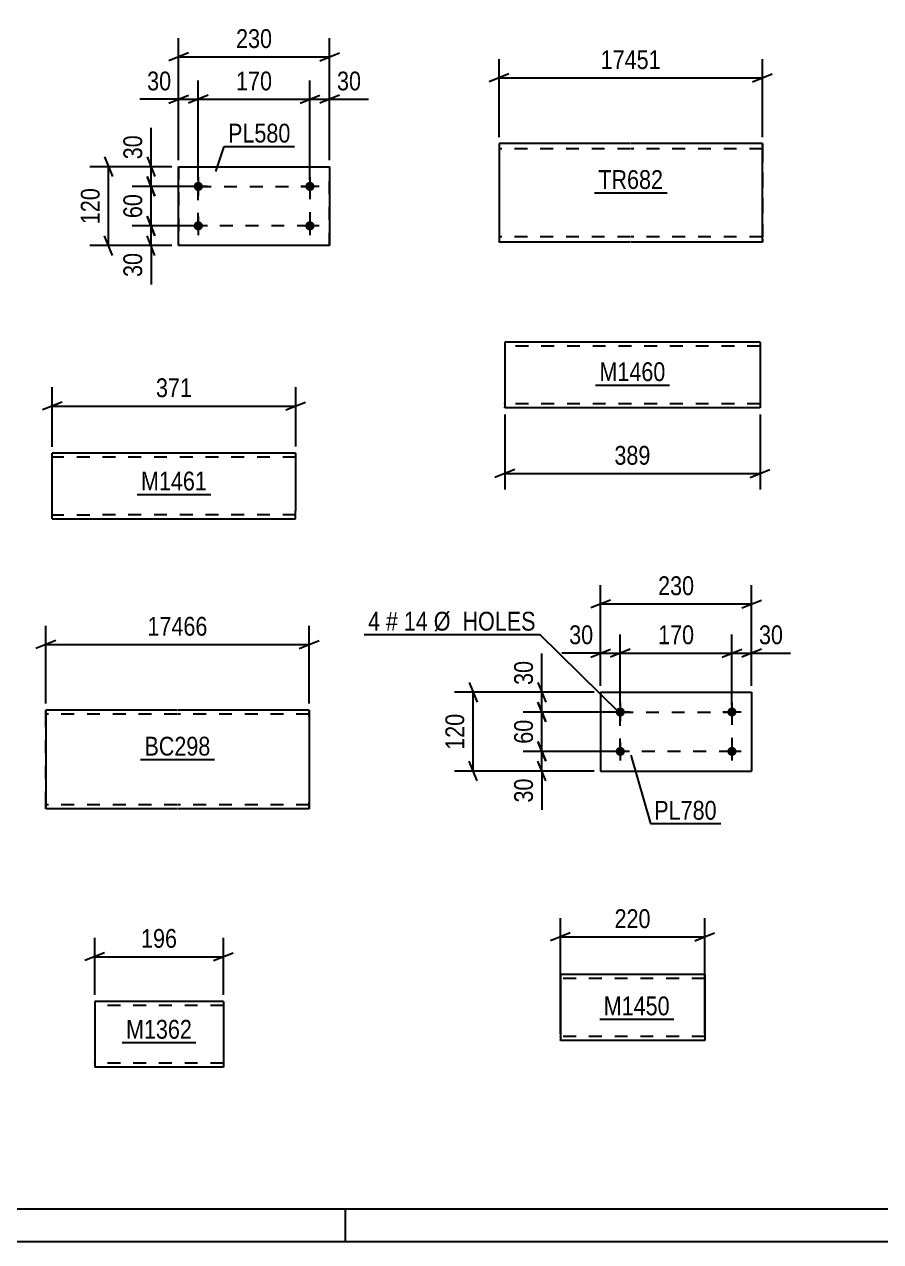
# Model space of a CAD drawing. Header units: millimetres. Extents: x 0 to 1189, y 0 to 841.
# Drawn here: x 510.1 to 640.5, y 0 to 185.3 of the extents above; entities that cross this region are included whole.
import ezdxf

# ---------------------------------------------------------------- set-up
doc = ezdxf.new("R2010")
doc.units = ezdxf.units.MM
doc.linetypes.add('DXK_LINE_DOT2', pattern=[3.9198, 1.9599, -1.9599])
doc.styles.add('Arial Narrow', font='ARIALN.TTF', dxfattribs={"height": 0.2})

# ---------------------------------------------------------------- blocks, each defined once
blk = doc.blocks.new('Unknown-570385304-1115')
at = {"color": 5, "linetype": 'Continuous'}
for p, q in [((5, 5), (1184, 5)), ((559, 0), (559, 5)), ((0, 0), (1189, 0))]:
    blk.add_line(p, q, dxfattribs=at)
blk = doc.blocks.new('Part-570385304-39451 - 39450')
at = {"color": 2, "linetype": 'Continuous'}
for p, q in [((622.15, 136.9), (583.28, 136.9)), ((583.28, 136.9), (583.28, 126.99)), ((622.15, 136.9), (622.15, 126.9)), ((583.28, 126.9), (583.28, 126.99)), ((622.15, 126.9), (583.28, 126.9))]:
    blk.add_line(p, q, dxfattribs=at)
at = {"color": 7, "linetype": 'DXK_LINE_DOT2'}
for p, q in [((622.15, 136.3), (583.28, 136.3)), ((622.15, 136.81), (622.15, 136.9)), ((583.28, 127.5), (583.28, 127.55)), ((622.15, 127.5), (583.28, 127.5)), ((622.15, 127.5), (622.15, 127.55))]:
    blk.add_line(p, q, dxfattribs=at)
blk = doc.blocks.new('Part-570385304-4696 - 4664')
at = {"color": 2, "linetype": 'Continuous'}
for p, q in [((533.39, 80.88), (513.39, 80.88)), ((513.39, 80.79), (513.39, 80.88)), ((513.39, 80.53), (513.39, 80.79)), ((513.39, 80.14), (513.39, 80.53)), ((513.39, 80.14), (513.39, 66.62)), ((553.49, 80.88), (533.49, 80.88)), ((553.49, 80.79), (553.49, 80.88)), ((553.49, 80.88), (553.49, 80.79)), ((553.49, 80.53), (553.49, 80.79)), ((553.49, 80.79), (553.49, 80.53)), ((553.49, 80.28), (553.49, 80.53)), ((553.49, 80.53), (553.49, 80.14)), ((553.49, 80.28), (553.49, 80.24)), ((553.49, 80.24), (553.49, 80.11)), ((553.49, 80.14), (553.49, 66.62)), ((553.49, 80.11), (553.49, 79.91)), ((553.49, 79.91), (553.49, 66.85)), ((553.49, 66.85), (553.49, 66.53)), ((513.39, 66.24), (513.39, 66.62)), ((513.39, 65.97), (513.39, 66.24)), ((513.39, 65.88), (513.39, 65.97)), ((533.39, 65.88), (513.39, 65.88)), ((553.49, 65.88), (533.49, 65.88)), ((553.49, 66.62), (553.49, 66.24)), ((553.49, 66.53), (553.49, 66.48)), ((553.49, 66.24), (553.49, 66.48)), ((553.49, 66.24), (553.49, 65.97)), ((553.49, 65.97), (553.49, 66.24)), ((553.49, 65.97), (553.49, 65.88)), ((553.49, 65.88), (553.49, 65.97))]:
    blk.add_line(p, q, dxfattribs=at)
at = {"color": 7, "linetype": 'DXK_LINE_DOT2'}
for p, q in [((513.39, 80.88), (513.39, 80.88)), ((513.39, 80.88), (513.39, 80.79)), ((513.39, 80.79), (513.39, 80.53)), ((513.39, 80.53), (513.39, 80.14)), ((533.39, 80.28), (513.39, 80.28)), ((513.39, 80.24), (513.39, 80.28)), ((513.39, 80.24), (513.39, 80.28)), ((513.39, 79.91), (513.39, 80.24)), ((513.39, 80.14), (513.39, 80.24)), ((513.39, 66.53), (513.39, 80.14)), ((513.39, 80.11), (513.39, 80.14)), ((513.39, 79.91), (513.39, 80.11)), ((513.39, 79.91), (513.39, 66.85)), ((513.39, 79.91), (513.39, 66.85)), ((553.49, 80.28), (533.49, 80.28)), ((553.49, 80.88), (553.49, 80.88)), ((553.49, 80.88), (553.49, 80.88)), ((553.49, 80.28), (553.49, 66.62)), ((553.49, 80.28), (553.49, 80.28)), ((553.49, 80.24), (553.49, 80.28)), ((553.49, 79.91), (553.49, 80.24)), ((553.49, 79.91), (553.49, 66.85)), ((513.39, 66.66), (513.39, 66.85)), ((513.39, 66.85), (513.39, 66.53)), ((553.49, 66.66), (553.49, 66.85)), ((513.39, 66.53), (513.39, 66.66)), ((513.39, 66.48), (513.39, 66.53)), ((513.39, 66.53), (513.39, 66.48)), ((513.39, 66.53), (513.39, 66.24)), ((533.39, 66.48), (513.39, 66.48)), ((513.39, 66.24), (513.39, 65.97)), ((513.39, 65.97), (513.39, 65.88)), ((513.39, 65.88), (513.39, 65.88)), ((553.49, 66.48), (533.49, 66.48)), ((553.49, 66.53), (553.49, 66.66)), ((553.49, 66.53), (553.49, 66.62)), ((553.49, 66.48), (553.49, 66.53)), ((553.49, 66.48), (553.49, 66.53)), ((553.49, 66.48), (553.49, 66.48)), ((553.49, 65.88), (553.49, 65.88)), ((553.49, 65.88), (553.49, 65.88))]:
    blk.add_line(p, q, dxfattribs=at)
blk = doc.blocks.new('Part-570385304-39505 - 39504')
at = {"color": 2, "linetype": 'Continuous'}
for p, q in [((597.86, 83.61), (597.86, 71.61)), ((597.86, 83.61), (620.86, 83.61)), ((620.86, 83.61), (620.86, 71.61)), ((597.86, 71.61), (620.86, 71.61))]:
    blk.add_line(p, q, dxfattribs=at)
blk = doc.blocks.new('Bolt-570385304-39506 - 39504')
at = {"linetype": 'Continuous'}
for points in [[(600.86, 79.91, -1), (600.86, 81.31, -1)], [(617.86, 79.91, -1), (617.86, 81.31, -1)], [(600.86, 73.91, -1), (600.86, 75.31, -1)], [(617.86, 73.91, -1), (617.86, 75.31, -1)]]:
    blk.add_hatch(color=1, dxfattribs=at).paths.add_polyline_path(points)
at = {"color": 1, "linetype": 'Continuous'}
for p, q in [((600.86, 82.01), (600.86, 79.21)), ((617.86, 82.01), (617.86, 79.21)), ((602.26, 80.61), (599.46, 80.61)), ((619.26, 80.61), (616.46, 80.61)), ((600.86, 76.01), (600.86, 73.21)), ((617.86, 76.01), (617.86, 73.21)), ((602.26, 74.61), (599.46, 74.61)), ((619.26, 74.61), (616.46, 74.61))]:
    blk.add_line(p, q, dxfattribs=at)
blk = doc.blocks.new('Part-570385304-4036 - 4022')
at = {"color": 2, "linetype": 'Continuous'}
for p, q in [((520.84, 36.56), (520.83, 26.56)), ((540.42, 36.55), (520.84, 36.56)), ((540.42, 36.55), (540.42, 36.46)), ((540.42, 36.46), (540.42, 26.55)), ((540.42, 26.55), (520.83, 26.56))]:
    blk.add_line(p, q, dxfattribs=at)
at = {"color": 7, "linetype": 'DXK_LINE_DOT2'}
for p, q in [((540.42, 35.95), (520.84, 35.96)), ((520.83, 27.16), (520.83, 27.2)), ((540.42, 27.15), (520.83, 27.16)), ((540.42, 27.15), (540.42, 27.2))]:
    blk.add_line(p, q, dxfattribs=at)
blk = doc.blocks.new('Part-570385304-4006 - 3992')
at = {"color": 2, "linetype": 'Continuous'}
for p, q in [((551.43, 120.01), (514.37, 119.99)), ((514.37, 110.09), (514.37, 119.99)), ((551.43, 119.92), (551.43, 111.21)), ((551.43, 120.01), (551.43, 119.92)), ((551.43, 110.01), (551.43, 111.21)), ((514.37, 109.99), (514.37, 110.09)), ((514.37, 109.99), (551.43, 110.01))]:
    blk.add_line(p, q, dxfattribs=at)
at = {"color": 7, "linetype": 'DXK_LINE_DOT2'}
for p, q in [((551.43, 119.41), (514.37, 119.39)), ((514.37, 118.79), (514.37, 118.79)), ((514.37, 118.79), (514.37, 118.79)), ((551.43, 118.81), (551.43, 118.81)), ((551.43, 118.81), (551.43, 118.81)), ((514.37, 110.59), (514.37, 110.64)), ((551.43, 110.61), (514.37, 110.59)), ((551.43, 110.65), (551.43, 110.98)), ((551.43, 110.61), (551.43, 110.65))]:
    blk.add_line(p, q, dxfattribs=at)
blk = doc.blocks.new('Part-570385304-3867 - 3853')
at = {"color": 2, "linetype": 'Continuous'}
for p, q in [((533.61, 163.6), (533.6, 163.6)), ((533.61, 151.6), (533.61, 163.6)), ((533.61, 163.6), (556.61, 163.6)), ((556.61, 163.6), (556.61, 151.6)), ((533.6, 151.6), (533.61, 151.6)), ((556.61, 151.6), (533.61, 151.6))]:
    blk.add_line(p, q, dxfattribs=at)
at = {"color": 7, "linetype": 'DXK_LINE_DOT2'}
for p, q in [((533.6, 163.6), (533.6, 151.6)), ((533.61, 163.6), (533.6, 163.6)), ((556.6, 151.6), (556.6, 163.6)), ((533.61, 151.6), (533.6, 151.6))]:
    blk.add_line(p, q, dxfattribs=at)
blk = doc.blocks.new('Bolt-570385304-20231 - 3853')
at = {"linetype": 'Continuous'}
for points in [[(535.91, 160.59), (535.92, 160.74), (535.96, 160.88), (536.03, 161.01), (536.13, 161.12), (536.25, 161.2), (536.38, 161.27), (536.52, 161.3), (536.67, 161.3), (536.81, 161.27), (536.95, 161.21), (537.07, 161.13), (537.17, 161.02), (537.24, 160.9), (537.29, 160.76), (537.31, 160.61), (537.29, 160.47), (537.25, 160.33), (537.18, 160.2), (537.08, 160.09), (536.96, 160), (536.83, 159.94), (536.69, 159.91), (536.54, 159.91), (536.4, 159.93), (536.26, 159.99), (536.14, 160.08), (536.04, 160.18), (535.97, 160.31), (535.92, 160.45)], [(552.91, 160.59), (552.92, 160.74), (552.96, 160.88), (553.03, 161.01), (553.13, 161.12), (553.25, 161.2), (553.38, 161.27), (553.52, 161.3), (553.67, 161.3), (553.81, 161.27), (553.95, 161.21), (554.07, 161.13), (554.17, 161.02), (554.24, 160.9), (554.29, 160.76), (554.31, 160.61), (554.29, 160.47), (554.25, 160.33), (554.18, 160.2), (554.08, 160.09), (553.96, 160), (553.83, 159.94), (553.69, 159.91), (553.54, 159.91), (553.4, 159.93), (553.26, 159.99), (553.14, 160.08), (553.04, 160.18), (552.97, 160.31), (552.92, 160.45)], [(535.91, 154.59), (535.92, 154.74), (535.96, 154.88), (536.03, 155.01), (536.13, 155.12), (536.25, 155.2), (536.38, 155.27), (536.52, 155.3), (536.67, 155.3), (536.81, 155.27), (536.95, 155.21), (537.07, 155.13), (537.17, 155.02), (537.24, 154.9), (537.29, 154.76), (537.31, 154.61), (537.29, 154.47), (537.25, 154.33), (537.18, 154.2), (537.08, 154.09), (536.96, 154), (536.83, 153.94), (536.69, 153.91), (536.54, 153.91), (536.4, 153.93), (536.26, 153.99), (536.14, 154.08), (536.04, 154.18), (535.97, 154.31), (535.92, 154.45)], [(552.91, 154.59), (552.92, 154.74), (552.96, 154.88), (553.03, 155.01), (553.13, 155.12), (553.25, 155.2), (553.38, 155.27), (553.52, 155.3), (553.67, 155.3), (553.81, 155.27), (553.95, 155.21), (554.07, 155.13), (554.17, 155.02), (554.24, 154.9), (554.29, 154.76), (554.31, 154.61), (554.29, 154.47), (554.25, 154.33), (554.18, 154.2), (554.08, 154.09), (553.96, 154), (553.83, 153.94), (553.69, 153.91), (553.54, 153.91), (553.4, 153.93), (553.26, 153.99), (553.14, 154.08), (553.04, 154.18), (552.97, 154.31), (552.92, 154.45)]]:
    blk.add_hatch(color=1, dxfattribs=at).paths.add_polyline_path(points)
at = {"color": 1, "linetype": 'Continuous'}
for p, q in [((536.61, 162), (536.61, 159.2)), ((553.61, 162), (553.61, 159.2)), ((538.01, 160.6), (535.21, 160.6)), ((555.01, 160.6), (552.21, 160.6)), ((536.61, 156), (536.61, 153.2)), ((553.61, 156), (553.61, 153.2)), ((538.01, 154.6), (535.21, 154.6)), ((555.01, 154.6), (552.21, 154.6))]:
    blk.add_line(p, q, dxfattribs=at)
blk = doc.blocks.new('Part-570385304-3834 - 3802')
at = {"color": 2, "linetype": 'Continuous'}
for p, q in [((582.4, 167.12), (582.4, 152.12)), ((602.4, 167.12), (582.4, 167.12)), ((622.5, 167.12), (602.5, 167.12)), ((622.5, 167.12), (622.5, 167.12)), ((622.5, 167.12), (622.5, 167)), ((622.5, 167), (622.5, 166.65)), ((622.5, 166.65), (622.5, 166.13)), ((622.5, 152.59), (622.5, 166.13)), ((602.4, 152.12), (582.4, 152.12)), ((622.5, 152.12), (602.5, 152.12)), ((622.5, 152.59), (622.5, 152.24)), ((622.5, 152.24), (622.5, 152.12)), ((622.5, 152.12), (622.5, 152.12))]:
    blk.add_line(p, q, dxfattribs=at)
at = {"color": 7, "linetype": 'DXK_LINE_DOT2'}
for p, q in [((622.5, 167.12), (622.5, 167.12)), ((622.5, 167), (622.5, 167.12)), ((622.5, 166.65), (622.5, 167)), ((602.4, 166.32), (582.4, 166.32)), ((622.5, 166.32), (602.5, 166.32)), ((622.5, 166.65), (622.5, 152.59)), ((622.5, 153.15), (622.5, 166.32)), ((622.5, 166.32), (622.5, 166.32)), ((622.5, 166.26), (622.5, 166.32)), ((622.5, 166.26), (622.5, 152.92)), ((602.4, 152.92), (582.4, 152.92)), ((582.4, 152.12), (582.4, 152.24)), ((622.5, 152.92), (602.5, 152.92)), ((622.5, 152.98), (622.5, 153.15)), ((622.5, 152.92), (622.5, 152.98)), ((622.5, 152.92), (622.5, 152.92)), ((622.5, 152.24), (622.5, 152.59)), ((622.5, 152.12), (622.5, 152.24)), ((622.5, 152.12), (622.5, 152.12))]:
    blk.add_line(p, q, dxfattribs=at)
blk = doc.blocks.new('Part-570385304-39439 - 39438')
at = {"color": 2, "linetype": 'Continuous'}
for p, q in [((613.73, 40.64), (591.74, 40.64)), ((591.74, 40.64), (591.74, 30.73)), ((613.73, 40.64), (613.73, 30.64)), ((591.74, 30.64), (591.74, 30.73)), ((613.73, 30.64), (591.74, 30.64))]:
    blk.add_line(p, q, dxfattribs=at)
at = {"color": 7, "linetype": 'DXK_LINE_DOT2'}
for p, q in [((613.73, 40.04), (591.74, 40.04)), ((613.73, 40.54), (613.73, 40.64)), ((591.74, 31.24), (591.74, 31.28)), ((613.73, 31.24), (591.74, 31.24)), ((613.73, 31.24), (613.73, 31.28))]:
    blk.add_line(p, q, dxfattribs=at)
blk = doc.blocks.new('Rectangle-570385304-42577 - 39504')
at = {"color": 1, "linetype": 'DXK_LINE_DOT2'}
blk.add_lwpolyline([(600.86, 80.61), (617.86, 80.61), (617.86, 74.61), (600.86, 74.61), (600.86, 80.61)], close=True, dxfattribs=at)
blk = doc.blocks.new('Rectangle-570385304-42117 - 3853')
at = {"color": 1, "linetype": 'DXK_LINE_DOT2'}
blk.add_lwpolyline([(536.61, 160.6), (553.61, 160.6), (553.61, 154.6), (536.61, 154.6), (536.61, 160.6)], close=True, dxfattribs=at)
blk = doc.blocks.new('StraightDimension-570385304-39686 - 39450')
at = {"color": 7, "linetype": 'Continuous'}
for p, q in [((583.28, 125.9), (583.28, 114.5)), ((622.15, 125.9), (622.15, 114.5)), ((584.78, 117.5), (581.78, 116.3)), ((583.28, 116.9), (622.15, 116.9)), ((620.65, 116.3), (623.65, 117.5))]:
    blk.add_line(p, q, dxfattribs=at)
at = {"color": 0}
blk.add_wipeout([(606.05, 117.65), (606.05, 121.85), (599.37, 121.85), (599.37, 117.65)], dxfattribs=at)
at = {"color": 3, "style": 'Arial Narrow'}
blk.add_text('389', height=2.863, dxfattribs=at).set_placement((599.97, 118.25))
blk = doc.blocks.new('StraightDimension-570385304-4699 - 4664')
at = {"color": 7, "linetype": 'Continuous'}
for p, q in [((513.39, 81.88), (513.39, 93.73)), ((553.49, 81.88), (553.49, 93.73)), ((514.89, 91.48), (511.89, 90.28)), ((513.39, 90.88), (553.49, 90.88)), ((551.99, 90.28), (554.99, 91.48))]:
    blk.add_line(p, q, dxfattribs=at)
at = {"color": 0}
blk.add_wipeout([(538.61, 91.63), (538.61, 95.83), (528.27, 95.83), (528.27, 91.63)], dxfattribs=at)
at = {"color": 3, "style": 'Arial Narrow'}
blk.add_text('17466', height=2.863, dxfattribs=at).set_placement((528.87, 92.23))
blk = doc.blocks.new('StraightDimension-570385304-39694 - 39504')
at = {"color": 7, "linetype": 'Continuous'}
for p, q in [((596.86, 83.61), (586.06, 83.61)), ((588.31, 85.11), (589.51, 82.11)), ((588.91, 80.61), (588.91, 83.61)), ((589.51, 79.11), (588.31, 82.11)), ((599.86, 80.61), (586.06, 80.61))]:
    blk.add_line(p, q, dxfattribs=at)
at = {"color": 0}
blk.add_wipeout([(588.16, 88.99), (583.96, 88.99), (583.96, 84.13), (588.16, 84.13)], dxfattribs=at)
at = {"color": 7, "linetype": 'Continuous'}
blk.add_line((588.91, 83.61), (588.91, 89.51), dxfattribs=at)
blk.add_line((588.91, 83.61), (588.91, 89.51), dxfattribs=at)
at = {"color": 3, "style": 'Arial Narrow'}
blk.add_text('30', height=2.863, rotation=90.0002, dxfattribs=at).set_placement((587.56, 84.73))
blk = doc.blocks.new('StraightDimension-570385304-39695 - 39504')
at = {"color": 7, "linetype": 'Continuous'}
for p, q in [((588.31, 82.11), (589.51, 79.11)), ((599.86, 80.61), (586.06, 80.61)), ((588.91, 74.61), (588.91, 80.61)), ((589.51, 73.11), (588.31, 76.11)), ((599.86, 74.61), (586.06, 74.61))]:
    blk.add_line(p, q, dxfattribs=at)
at = {"color": 0}
blk.add_wipeout([(588.16, 80.03), (583.96, 80.03), (583.96, 75.18), (588.16, 75.18)], dxfattribs=at)
at = {"color": 3, "style": 'Arial Narrow'}
blk.add_text('60', height=2.863, rotation=90.0002, dxfattribs=at).set_placement((587.56, 75.78))
blk = doc.blocks.new('StraightDimension-570385304-39696 - 39504')
at = {"color": 7, "linetype": 'Continuous'}
for p, q in [((588.31, 76.11), (589.51, 73.11)), ((599.86, 74.61), (586.06, 74.61)), ((588.91, 71.61), (588.91, 74.61)), ((589.51, 70.11), (588.31, 73.11)), ((596.86, 71.61), (586.06, 71.61))]:
    blk.add_line(p, q, dxfattribs=at)
at = {"color": 0}
blk.add_wipeout([(588.16, 71.08), (583.96, 71.08), (583.96, 66.23), (588.16, 66.23)], dxfattribs=at)
at = {"color": 7, "linetype": 'Continuous'}
blk.add_line((588.91, 71.61), (588.91, 65.7), dxfattribs=at)
blk.add_line((588.91, 71.61), (588.91, 65.7), dxfattribs=at)
at = {"color": 3, "style": 'Arial Narrow'}
blk.add_text('30', height=2.863, rotation=90.0002, dxfattribs=at).set_placement((587.56, 66.83))
blk = doc.blocks.new('StraightDimension-570385304-39706 - 39504')
at = {"color": 7, "linetype": 'Continuous'}
for p, q in [((596.86, 83.61), (575.6, 83.61)), ((577.85, 85.11), (579.05, 82.11)), ((578.45, 71.61), (578.45, 83.61)), ((579.05, 70.11), (577.85, 73.11)), ((596.86, 71.61), (575.6, 71.61))]:
    blk.add_line(p, q, dxfattribs=at)
at = {"color": 0}
blk.add_wipeout([(577.7, 80.95), (573.5, 80.95), (573.5, 74.26), (577.7, 74.26)], dxfattribs=at)
at = {"color": 3, "style": 'Arial Narrow'}
blk.add_text('120', height=2.863, rotation=90.0002, dxfattribs=at).set_placement((577.1, 74.86))
blk = doc.blocks.new('StraightDimension-570385304-39710 - 39504')
at = {"color": 7, "linetype": 'Continuous'}
for p, q in [((617.86, 81.61), (617.86, 92.43)), ((620.86, 84.61), (620.86, 92.43)), ((616.36, 88.98), (619.36, 90.18)), ((617.86, 89.58), (620.86, 89.58)), ((622.36, 90.18), (619.36, 88.98))]:
    blk.add_line(p, q, dxfattribs=at)
at = {"color": 0}
blk.add_wipeout([(626.24, 90.33), (626.24, 94.53), (621.38, 94.53), (621.38, 90.33)], dxfattribs=at)
at = {"color": 7, "linetype": 'Continuous'}
blk.add_line((620.86, 89.58), (626.77, 89.58), dxfattribs=at)
blk.add_line((620.86, 89.58), (626.77, 89.58), dxfattribs=at)
at = {"color": 3, "style": 'Arial Narrow'}
blk.add_text('30', height=2.863, dxfattribs=at).set_placement((621.98, 90.93))
blk = doc.blocks.new('StraightDimension-570385304-39711 - 39504')
at = {"color": 7, "linetype": 'Continuous'}
for p, q in [((600.86, 81.61), (600.86, 92.43)), ((617.86, 81.61), (617.86, 92.43)), ((602.36, 90.18), (599.36, 88.98)), ((600.86, 89.58), (617.86, 89.58)), ((616.36, 88.98), (619.36, 90.18))]:
    blk.add_line(p, q, dxfattribs=at)
at = {"color": 0}
blk.add_wipeout([(612.7, 90.33), (612.7, 94.53), (606.02, 94.53), (606.02, 90.33)], dxfattribs=at)
at = {"color": 3, "style": 'Arial Narrow'}
blk.add_text('170', height=2.863, dxfattribs=at).set_placement((606.62, 90.93))
blk = doc.blocks.new('StraightDimension-570385304-39712 - 39504')
at = {"color": 7, "linetype": 'Continuous'}
for p, q in [((597.86, 84.61), (597.86, 92.43)), ((600.86, 81.61), (600.86, 92.43)), ((596.36, 88.98), (599.36, 90.18)), ((597.86, 89.58), (600.86, 89.58)), ((602.36, 90.18), (599.36, 88.98))]:
    blk.add_line(p, q, dxfattribs=at)
at = {"color": 0}
blk.add_wipeout([(597.33, 90.33), (597.33, 94.53), (592.48, 94.53), (592.48, 90.33)], dxfattribs=at)
at = {"color": 7, "linetype": 'Continuous'}
blk.add_line((597.86, 89.58), (591.95, 89.58), dxfattribs=at)
blk.add_line((597.86, 89.58), (591.95, 89.58), dxfattribs=at)
at = {"color": 3, "style": 'Arial Narrow'}
blk.add_text('30', height=2.863, dxfattribs=at).set_placement((593.08, 90.93))
blk = doc.blocks.new('StraightDimension-570385304-39722 - 39504')
at = {"color": 7, "linetype": 'Continuous'}
for p, q in [((597.86, 84.61), (597.86, 99.9)), ((620.86, 84.61), (620.86, 99.9)), ((599.36, 97.65), (596.36, 96.45)), ((597.86, 97.05), (620.86, 97.05)), ((619.36, 96.45), (622.36, 97.65))]:
    blk.add_line(p, q, dxfattribs=at)
at = {"color": 0}
blk.add_wipeout([(612.7, 97.8), (612.7, 102), (606.02, 102), (606.02, 97.8)], dxfattribs=at)
at = {"color": 3, "style": 'Arial Narrow'}
blk.add_text('230', height=2.863, dxfattribs=at).set_placement((606.62, 98.4))
blk = doc.blocks.new('StraightDimension-570385304-4038 - 4022')
at = {"color": 7, "linetype": 'Continuous'}
for p, q in [((520.84, 37.56), (520.84, 46.22)), ((540.42, 37.55), (540.42, 46.22)), ((522.34, 43.97), (519.34, 42.77)), ((520.84, 43.37), (540.42, 43.37)), ((538.92, 42.77), (541.92, 43.97))]:
    blk.add_line(p, q, dxfattribs=at)
at = {"color": 0}
blk.add_wipeout([(533.97, 44.12), (533.97, 48.32), (527.29, 48.32), (527.29, 44.12)], dxfattribs=at)
at = {"color": 3, "style": 'Arial Narrow'}
blk.add_text('196', height=2.863, dxfattribs=at).set_placement((527.89, 44.72))
blk = doc.blocks.new('StraightDimension-570385304-4008 - 3992')
at = {"color": 7, "linetype": 'Continuous'}
for p, q in [((514.37, 120.99), (514.37, 130.03)), ((551.44, 121.01), (551.44, 130.03)), ((515.87, 127.78), (512.87, 126.58)), ((514.37, 127.18), (551.44, 127.18)), ((549.94, 126.58), (552.94, 127.78))]:
    blk.add_line(p, q, dxfattribs=at)
at = {"color": 0}
blk.add_wipeout([(536.24, 127.93), (536.24, 132.13), (529.56, 132.13), (529.56, 127.93)], dxfattribs=at)
at = {"color": 3, "style": 'Arial Narrow'}
blk.add_text('371', height=2.863, dxfattribs=at).set_placement((530.16, 128.53))
blk = doc.blocks.new('StraightDimension-570385304-42640 - 3853')
at = {"color": 7, "linetype": 'Continuous'}
for p, q in [((553.61, 161.6), (553.61, 176.72)), ((556.6, 164.6), (556.6, 176.72)), ((552.11, 173.27), (555.11, 174.47)), ((558.1, 174.47), (555.1, 173.27)), ((553.61, 173.87), (556.6, 173.87))]:
    blk.add_line(p, q, dxfattribs=at)
at = {"color": 0}
blk.add_wipeout([(561.99, 174.62), (561.99, 178.82), (557.13, 178.82), (557.13, 174.62)], dxfattribs=at)
at = {"color": 7, "linetype": 'Continuous'}
blk.add_line((556.6, 173.87), (562.51, 173.87), dxfattribs=at)
blk.add_line((556.6, 173.87), (562.51, 173.87), dxfattribs=at)
at = {"color": 3, "style": 'Arial Narrow'}
blk.add_text('30', height=2.863, dxfattribs=at).set_placement((557.73, 175.22))
blk = doc.blocks.new('StraightDimension-570385304-3869 - 3853')
at = {"color": 7, "linetype": 'Continuous'}
for p, q in [((533.6, 164.6), (533.6, 183.17)), ((556.6, 164.6), (556.6, 183.17)), ((535.1, 180.92), (532.1, 179.72)), ((533.6, 180.32), (556.6, 180.32)), ((555.1, 179.72), (558.1, 180.92))]:
    blk.add_line(p, q, dxfattribs=at)
at = {"color": 0}
blk.add_wipeout([(548.45, 181.07), (548.45, 185.27), (541.76, 185.27), (541.76, 181.07)], dxfattribs=at)
at = {"color": 3, "style": 'Arial Narrow'}
blk.add_text('230', height=2.863, dxfattribs=at).set_placement((542.36, 181.67))
blk = doc.blocks.new('StraightDimension-570385304-3880 - 3853')
at = {"color": 7, "linetype": 'Continuous'}
for p, q in [((522.33, 165.1), (523.53, 162.1)), ((532.6, 163.6), (520.08, 163.6)), ((522.93, 151.6), (522.93, 163.6)), ((523.53, 150.1), (522.33, 153.1)), ((532.6, 151.6), (520.08, 151.6))]:
    blk.add_line(p, q, dxfattribs=at)
at = {"color": 0}
blk.add_wipeout([(522.18, 160.95), (517.98, 160.95), (517.98, 154.26), (522.18, 154.26)], dxfattribs=at)
at = {"color": 3, "style": 'Arial Narrow'}
blk.add_text('120', height=2.863, rotation=90.0002, dxfattribs=at).set_placement((521.58, 154.86))
blk = doc.blocks.new('StraightDimension-570385304-42641 - 3853')
at = {"color": 7, "linetype": 'Continuous'}
for p, q in [((536.61, 161.6), (536.61, 176.72)), ((553.61, 161.6), (553.61, 176.72)), ((538.11, 174.47), (535.11, 173.27)), ((552.11, 173.27), (555.11, 174.47)), ((536.61, 173.87), (553.61, 173.87))]:
    blk.add_line(p, q, dxfattribs=at)
at = {"color": 0}
blk.add_wipeout([(548.45, 174.62), (548.45, 178.82), (541.76, 178.82), (541.76, 174.62)], dxfattribs=at)
at = {"color": 3, "style": 'Arial Narrow'}
blk.add_text('170', height=2.863, dxfattribs=at).set_placement((542.36, 175.22))
blk = doc.blocks.new('StraightDimension-570385304-42642 - 3853')
at = {"color": 7, "linetype": 'Continuous'}
for p, q in [((533.6, 164.6), (533.6, 176.72)), ((536.61, 161.6), (536.61, 176.72)), ((532.1, 173.27), (535.1, 174.47)), ((538.11, 174.47), (535.11, 173.27)), ((533.6, 173.87), (536.61, 173.87))]:
    blk.add_line(p, q, dxfattribs=at)
at = {"color": 0}
blk.add_wipeout([(533.08, 174.62), (533.08, 178.82), (528.22, 178.82), (528.22, 174.62)], dxfattribs=at)
at = {"color": 7, "linetype": 'Continuous'}
blk.add_line((533.6, 173.87), (527.7, 173.87), dxfattribs=at)
blk.add_line((533.6, 173.87), (527.7, 173.87), dxfattribs=at)
at = {"color": 3, "style": 'Arial Narrow'}
blk.add_text('30', height=2.863, dxfattribs=at).set_placement((528.82, 175.22))
blk = doc.blocks.new('StraightDimension-570385304-42644 - 3853')
at = {"color": 7, "linetype": 'Continuous'}
for p, q in [((528.81, 165.1), (530.01, 162.1)), ((532.6, 163.6), (526.56, 163.6)), ((529.41, 160.6), (529.41, 163.6)), ((530.01, 159.1), (528.81, 162.1)), ((535.61, 160.6), (526.56, 160.6))]:
    blk.add_line(p, q, dxfattribs=at)
at = {"color": 0}
blk.add_wipeout([(528.66, 168.98), (524.46, 168.98), (524.46, 164.13), (528.66, 164.13)], dxfattribs=at)
at = {"color": 7, "linetype": 'Continuous'}
blk.add_line((529.41, 163.6), (529.41, 169.51), dxfattribs=at)
blk.add_line((529.41, 163.6), (529.41, 169.51), dxfattribs=at)
at = {"color": 3, "style": 'Arial Narrow'}
blk.add_text('30', height=2.863, rotation=90.0002, dxfattribs=at).set_placement((528.06, 164.73))
blk = doc.blocks.new('StraightDimension-570385304-42645 - 3853')
at = {"color": 7, "linetype": 'Continuous'}
for p, q in [((528.81, 162.1), (530.01, 159.1)), ((535.61, 160.6), (526.56, 160.6)), ((529.41, 154.6), (529.41, 160.6)), ((530.01, 153.1), (528.81, 156.1)), ((535.61, 154.6), (526.56, 154.6))]:
    blk.add_line(p, q, dxfattribs=at)
at = {"color": 0}
blk.add_wipeout([(528.66, 160.03), (524.46, 160.03), (524.46, 155.18), (528.66, 155.18)], dxfattribs=at)
at = {"color": 3, "style": 'Arial Narrow'}
blk.add_text('60', height=2.863, rotation=90.0002, dxfattribs=at).set_placement((528.06, 155.78))
blk = doc.blocks.new('StraightDimension-570385304-42646 - 3853')
at = {"color": 7, "linetype": 'Continuous'}
for p, q in [((528.81, 156.1), (530.01, 153.1)), ((535.61, 154.6), (526.56, 154.6)), ((529.41, 151.6), (529.41, 154.6)), ((530.01, 150.1), (528.81, 153.1)), ((532.6, 151.6), (526.56, 151.6))]:
    blk.add_line(p, q, dxfattribs=at)
at = {"color": 0}
blk.add_wipeout([(528.66, 151.08), (524.46, 151.08), (524.46, 146.22), (528.66, 146.22)], dxfattribs=at)
at = {"color": 7, "linetype": 'Continuous'}
blk.add_line((529.41, 151.6), (529.41, 145.7), dxfattribs=at)
blk.add_line((529.41, 151.6), (529.41, 145.7), dxfattribs=at)
at = {"color": 3, "style": 'Arial Narrow'}
blk.add_text('30', height=2.863, rotation=90.0002, dxfattribs=at).set_placement((528.06, 146.82))
blk = doc.blocks.new('StraightDimension-570385304-3839 - 3802')
at = {"color": 7, "linetype": 'Continuous'}
for p, q in [((582.4, 168.12), (582.4, 179.97)), ((622.5, 168.12), (622.5, 179.97)), ((583.9, 177.72), (580.9, 176.52)), ((582.4, 177.12), (622.5, 177.12)), ((621, 176.52), (624, 177.72))]:
    blk.add_line(p, q, dxfattribs=at)
at = {"color": 0}
blk.add_wipeout([(607.62, 177.87), (607.62, 182.07), (597.28, 182.07), (597.28, 177.87)], dxfattribs=at)
at = {"color": 3, "style": 'Arial Narrow'}
blk.add_text('17451', height=2.863, dxfattribs=at).set_placement((597.88, 178.47))
blk = doc.blocks.new('StraightDimension-570385304-39682 - 39438')
at = {"color": 7, "linetype": 'Continuous'}
for p, q in [((591.74, 31.64), (591.74, 49.23)), ((613.73, 31.64), (613.73, 49.23)), ((593.24, 46.98), (590.24, 45.78)), ((591.74, 46.38), (613.73, 46.38)), ((612.23, 45.78), (615.23, 46.98))]:
    blk.add_line(p, q, dxfattribs=at)
at = {"color": 0}
blk.add_wipeout([(606.08, 47.13), (606.08, 51.33), (599.39, 51.33), (599.39, 47.13)], dxfattribs=at)
at = {"color": 3, "style": 'Arial Narrow'}
blk.add_text('220', height=2.863, dxfattribs=at).set_placement((599.99, 47.73))
blk = doc.blocks.new('Mark-570385304-40266 - 39450')
at = {"color": 0}
blk.add_wipeout([(607.74, 130.97), (607.74, 133.97), (597.69, 133.97), (597.69, 130.97)], dxfattribs=at)
blk.add_wipeout([(607.74, 130.97), (607.74, 133.97), (597.69, 133.97), (597.69, 130.97)], dxfattribs=at)
at = {"color": 30, "linetype": 'Continuous'}
blk.add_line((597.09, 130.37), (608.34, 130.37), dxfattribs=at)
at = {"color": 3, "style": 'Arial Narrow'}
blk.add_text('M1460', height=2.863, dxfattribs=at).set_placement((597.69, 130.97))
blk = doc.blocks.new('Mark-570385304-4694 - 4664')
at = {"color": 0}
blk.add_wipeout([(538.46, 73.98), (538.46, 76.98), (528.41, 76.98), (528.41, 73.98)], dxfattribs=at)
blk.add_wipeout([(538.46, 73.98), (538.46, 76.98), (528.41, 76.98), (528.41, 73.98)], dxfattribs=at)
at = {"color": 30, "linetype": 'Continuous'}
blk.add_line((527.81, 73.38), (539.06, 73.38), dxfattribs=at)
at = {"color": 3, "style": 'Arial Narrow'}
blk.add_text('BC298', height=2.863, dxfattribs=at).set_placement((528.41, 73.98))
blk = doc.blocks.new('Mark-570385304-40275 - 39504')
at = {"color": 0}
blk.add_wipeout([(564.28, 93), (564.28, 96), (562.45, 96), (562.45, 93)], dxfattribs=at)
blk.add_wipeout([(564.28, 93), (564.28, 96), (562.45, 96), (562.45, 93)], dxfattribs=at)
at = {"color": 3, "style": 'Arial Narrow'}
blk.add_text('4', height=2.86, dxfattribs=at).set_placement((562.45, 93))
at = {"color": 0}
blk.add_wipeout([(567, 93), (567, 96), (565.18, 96), (565.18, 93)], dxfattribs=at)
blk.add_wipeout([(567, 93), (567, 96), (565.18, 96), (565.18, 93)], dxfattribs=at)
blk.add_wipeout([(571.56, 93), (571.56, 96), (567.9, 96), (567.9, 93)], dxfattribs=at)
blk.add_wipeout([(571.56, 93), (571.56, 96), (567.9, 96), (567.9, 93)], dxfattribs=at)
at = {"color": 3, "style": 'Arial Narrow'}
for s, height, p in [('#', 2.86, (565.18, 93)), ('14', 2.863, (567.9, 93))]:
    blk.add_text(s, height=height, dxfattribs=at).set_placement(p)
at = {"color": 0}
blk.add_wipeout([(587.99, 93), (587.99, 96), (572.46, 96), (572.46, 93)], dxfattribs=at)
blk.add_wipeout([(587.99, 93), (587.99, 96), (572.46, 96), (572.46, 93)], dxfattribs=at)
at = {"color": 7, "linetype": 'Continuous'}
for p in [(561.85, 92.4), (600.86, 80.4)]:
    blk.add_line(p, (588.59, 92.4), dxfattribs=at)
at = {"color": 3, "style": 'Arial Narrow'}
blk.add_text('Ø  HOLES', height=2.863, dxfattribs=at).set_placement((572.46, 93))
blk = doc.blocks.new('Mark-570385304-40272 - 39504')
at = {"color": 0}
blk.add_wipeout([(615.55, 64.22), (615.55, 67.22), (606.04, 67.22), (606.04, 64.22)], dxfattribs=at)
blk.add_wipeout([(615.55, 64.22), (615.55, 67.22), (606.04, 67.22), (606.04, 64.22)], dxfattribs=at)
at = {"color": 30, "linetype": 'Continuous'}
for p, q in [((602.49, 74.04), (605.44, 63.62)), ((605.44, 63.62), (616.15, 63.62))]:
    blk.add_line(p, q, dxfattribs=at)
at = {"color": 3, "style": 'Arial Narrow'}
blk.add_text('PL780', height=2.863, dxfattribs=at).set_placement((606.04, 64.22))
blk = doc.blocks.new('Mark-570385304-4034 - 4022')
at = {"color": 0}
blk.add_wipeout([(535.65, 30.89), (535.65, 33.89), (525.6, 33.89), (525.6, 30.89)], dxfattribs=at)
blk.add_wipeout([(535.65, 30.89), (535.65, 33.89), (525.6, 33.89), (525.6, 30.89)], dxfattribs=at)
at = {"color": 30, "linetype": 'Continuous'}
blk.add_line((525, 30.29), (536.25, 30.29), dxfattribs=at)
at = {"color": 3, "style": 'Arial Narrow'}
blk.add_text('M1362', height=2.863, dxfattribs=at).set_placement((525.6, 30.89))
blk = doc.blocks.new('Mark-570385304-4004 - 3992')
at = {"color": 0}
blk.add_wipeout([(537.93, 114.33), (537.93, 117.33), (527.88, 117.33), (527.88, 114.33)], dxfattribs=at)
blk.add_wipeout([(537.93, 114.33), (537.93, 117.33), (527.88, 117.33), (527.88, 114.33)], dxfattribs=at)
at = {"color": 30, "linetype": 'Continuous'}
blk.add_line((527.28, 113.73), (538.53, 113.73), dxfattribs=at)
at = {"color": 3, "style": 'Arial Narrow'}
blk.add_text('M1461', height=2.863, dxfattribs=at).set_placement((527.88, 114.33))
blk = doc.blocks.new('Mark-570385304-3865 - 3853')
at = {"color": 0}
blk.add_wipeout([(550.65, 167.28), (550.65, 170.28), (541.14, 170.28), (541.14, 167.28)], dxfattribs=at)
blk.add_wipeout([(550.65, 167.28), (550.65, 170.28), (541.14, 170.28), (541.14, 167.28)], dxfattribs=at)
at = {"color": 30, "linetype": 'Continuous'}
for p, q in [((539.27, 162.85), (540.54, 166.68)), ((540.54, 166.68), (551.25, 166.68))]:
    blk.add_line(p, q, dxfattribs=at)
at = {"color": 3, "style": 'Arial Narrow'}
blk.add_text('PL580', height=2.863, dxfattribs=at).set_placement((541.14, 167.28))
blk = doc.blocks.new('Mark-570385304-3832 - 3802')
at = {"color": 0}
blk.add_wipeout([(607.38, 160.22), (607.38, 163.22), (597.52, 163.22), (597.52, 160.22)], dxfattribs=at)
blk.add_wipeout([(607.38, 160.22), (607.38, 163.22), (597.52, 163.22), (597.52, 160.22)], dxfattribs=at)
at = {"color": 30, "linetype": 'Continuous'}
blk.add_line((596.92, 159.62), (607.98, 159.62), dxfattribs=at)
at = {"color": 3, "style": 'Arial Narrow'}
blk.add_text('TR682', height=2.863, dxfattribs=at).set_placement((597.52, 160.22))
blk = doc.blocks.new('Mark-570385304-40263 - 39438')
at = {"color": 0}
blk.add_wipeout([(608.4, 34.45), (608.4, 37.45), (598.34, 37.45), (598.34, 34.45)], dxfattribs=at)
blk.add_wipeout([(608.4, 34.45), (608.4, 37.45), (598.34, 37.45), (598.34, 34.45)], dxfattribs=at)
at = {"color": 30, "linetype": 'Continuous'}
blk.add_line((597.74, 33.85), (609, 33.85), dxfattribs=at)
at = {"color": 3, "style": 'Arial Narrow'}
blk.add_text('M1450', height=2.863, dxfattribs=at).set_placement((598.34, 34.45))

msp = doc.modelspace()

# ---------------------------------------------------------------- block references
for name in ['Unknown-570385304-1115', 'Part-570385304-3834 - 3802', 'Part-570385304-3867 - 3853', 'Bolt-570385304-20231 - 3853', 'Rectangle-570385304-42117 - 3853', 'Part-570385304-39451 - 39450', 'Part-570385304-4006 - 3992', 'Part-570385304-39505 - 39504', 'Bolt-570385304-39506 - 39504', 'Part-570385304-4696 - 4664', 'Rectangle-570385304-42577 - 39504', 'Part-570385304-39439 - 39438', 'Part-570385304-4036 - 4022']:
    msp.add_blockref(name, (0, 0))

# ---------------------------------------------------------------- next in the draw order: block references
for name in ['StraightDimension-570385304-3839 - 3802', 'StraightDimension-570385304-42640 - 3853', 'Mark-570385304-3832 - 3802', 'Mark-570385304-40266 - 39450', 'StraightDimension-570385304-4008 - 3992', 'StraightDimension-570385304-39686 - 39450', 'Mark-570385304-4004 - 3992', 'StraightDimension-570385304-4699 - 4664', 'StraightDimension-570385304-39710 - 39504', 'StraightDimension-570385304-39694 - 39504', 'Mark-570385304-4694 - 4664', 'Mark-570385304-40272 - 39504', 'StraightDimension-570385304-39682 - 39438', 'StraightDimension-570385304-4038 - 4022', 'Mark-570385304-4034 - 4022']:
    msp.add_blockref(name, (0, 0))

# ---------------------------------------------------------------- next in the draw order: block references
for name in ['StraightDimension-570385304-3869 - 3853', 'StraightDimension-570385304-39695 - 39504', 'Mark-570385304-40263 - 39438']:
    msp.add_blockref(name, (0, 0))

# ---------------------------------------------------------------- next in the draw order: block references
for name in ['StraightDimension-570385304-42641 - 3853', 'StraightDimension-570385304-3880 - 3853', 'StraightDimension-570385304-39711 - 39504', 'StraightDimension-570385304-39696 - 39504']:
    msp.add_blockref(name, (0, 0))

# ---------------------------------------------------------------- next in the draw order: block references
for name in ['StraightDimension-570385304-42642 - 3853', 'Mark-570385304-3865 - 3853', 'StraightDimension-570385304-39706 - 39504']:
    msp.add_blockref(name, (0, 0))

# ---------------------------------------------------------------- next in the draw order: block references
for name in ['StraightDimension-570385304-42644 - 3853', 'StraightDimension-570385304-39712 - 39504']:
    msp.add_blockref(name, (0, 0))

# ---------------------------------------------------------------- next in the draw order: block references
for name in ['StraightDimension-570385304-42645 - 3853', 'StraightDimension-570385304-39722 - 39504']:
    msp.add_blockref(name, (0, 0))

# ---------------------------------------------------------------- next in the draw order: block references
for name in ['StraightDimension-570385304-42646 - 3853', 'Mark-570385304-40275 - 39504']:
    msp.add_blockref(name, (0, 0))

doc.saveas('drawing.dxf')
